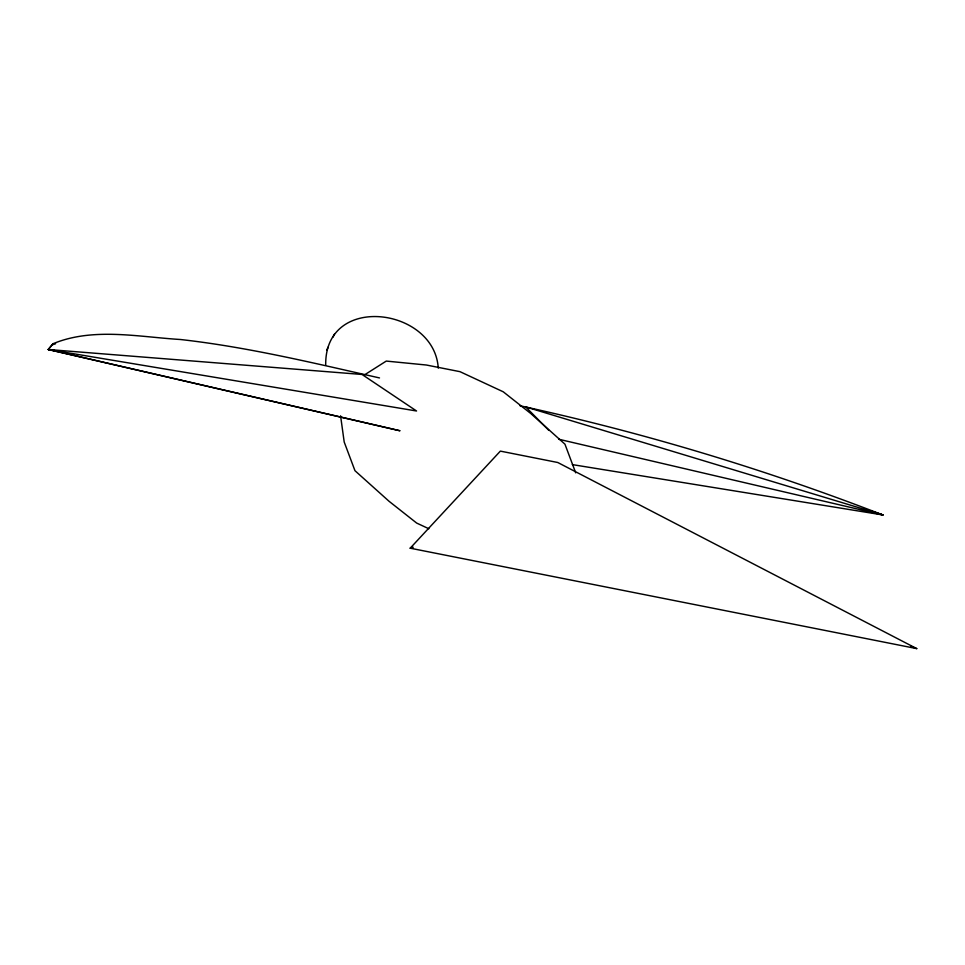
<?xml version="1.0" encoding="UTF-8"?>
<svg xmlns="http://www.w3.org/2000/svg" width="965" height="965" viewBox="0 0 965 965"><rect width="100%" height="100%" fill="white"/><g stroke="black" fill="none" stroke-linecap="round" stroke-linejoin="round"><path stroke-width="1.45" d="M325.712 364.818C324.723 292.974 434.527 307.425 438.255 368.123M53.075 343.709L48.25 349.511L399.787 430.728L48.25 349.511L53.075 343.709C93.159 327.135 138.526 336.954 180.407 339.499C247.716 347.038 313.589 363.045 379.51 377.93M326.665 350.235L328.184 347.111M333.034 337.087L334.481 334.119M412.718 546.528L410.197 548.192L916.75 648.613L557.758 462.5L500.353 451.113L410.197 548.192L413.153 547.65M364.746 374.734L386.265 361.079L426.409 365.023L459.979 371.67L503.248 391.802L530.871 413.599L564.947 444.177L575.707 472.85M52.834 344.65L55.596 343.733M48.25 349.511L362.044 374.468L416.554 410.994L48.25 349.511L54.197 350.416M572.354 464.611L882.927 514.972C765.04 469.28 643.583 432.658 520.038 405.782M558.675 439.22L882.927 514.972L871.974 511.366M882.927 514.972L525.708 406.904L548.808 430.354M863.759 508.664L867.861 510.015M911.129 646.478L916.75 648.613M428.834 528.736L416.663 523.066L389.04 501.269L354.963 470.691L344.203 442.018L340.573 415.831"/></g></svg>
